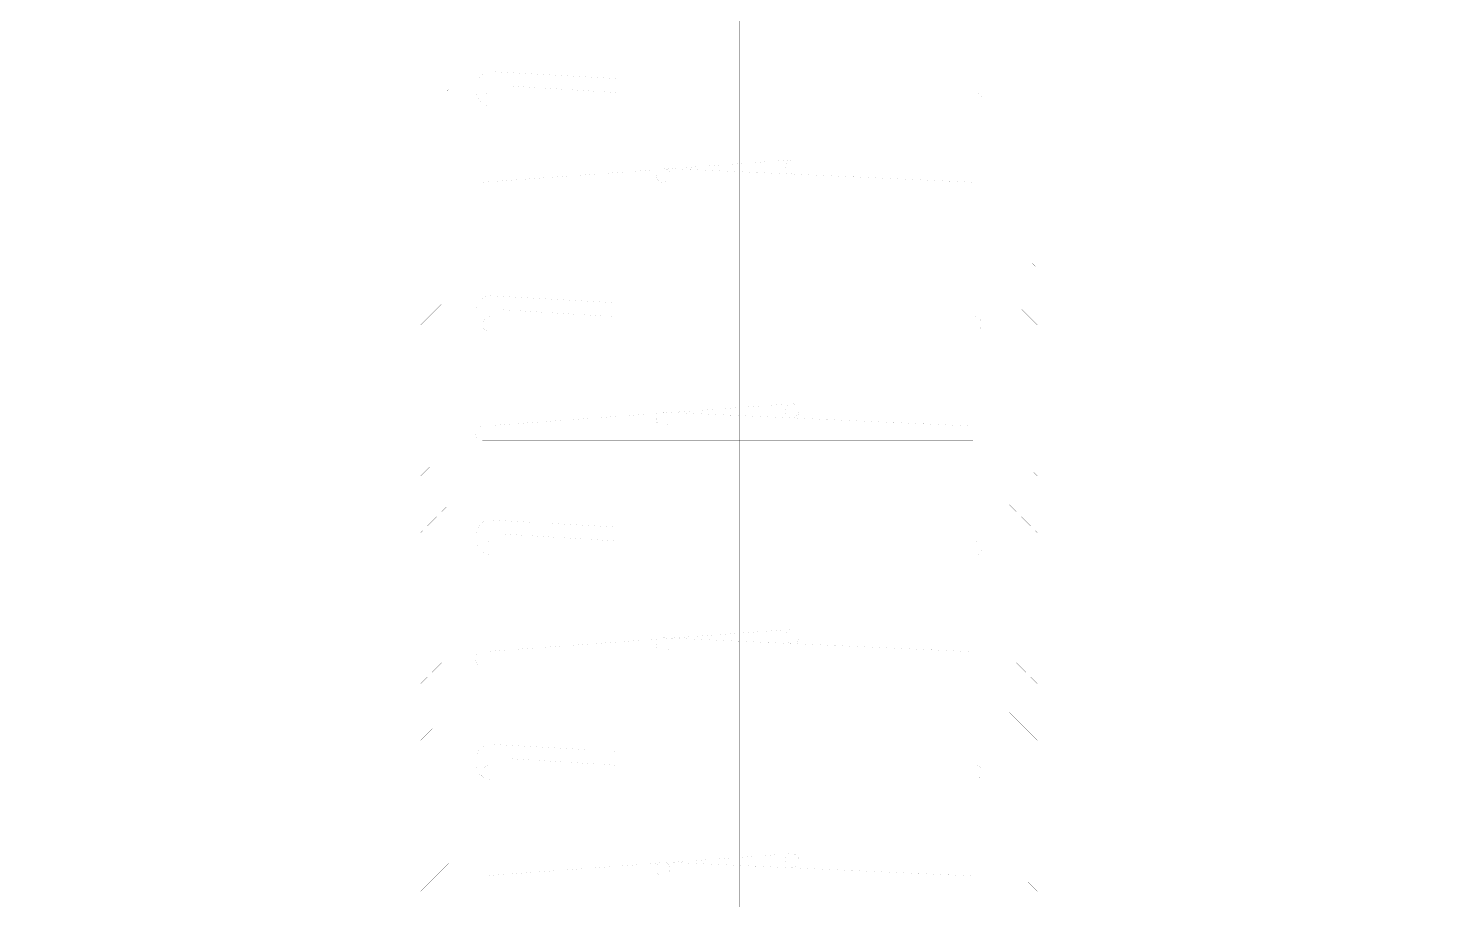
# Model space of a CAD drawing. Header units: millimetres. Extents: x -2171 to 1563, y -1758 to -1505.
# Drawn here: x 1404.681 to 1408.274, y -1614.225 to -1611.989 of the extents above; entities that cross this region are included whole.
import ezdxf

# ---------------------------------------------------------------- set-up
doc = ezdxf.new("R2010")
doc.units = ezdxf.units.MM
doc.layers.add('Tablet', color=7, linetype='Continuous', true_color=0x0180ff)

msp = doc.modelspace()

# ---------------------------------------------------------------- linework, layer by layer
at = {"layer": 'Tablet', "color": 96, "true_color": 0x018001}
for points in [[(1405.9563, -1601.7503, 0.0000431, 0.0000431, 0), (1405.9563, -1616.4847, 0.0000431, 0.0000431, 0), (1405.8844, -1616.4847, 0.0000431, 0.0000431, 0), (1405.8844, -1601.7503, 0.0000431, 0.0000431, 0)], [(1407.0704, -1601.7503, 0.0000431, 0.0000431, 0), (1407.0704, -1616.4847, 0.0000431, 0.0000431, 0), (1406.9985, -1616.4847, 0.0000431, 0.0000431, 0), (1406.9985, -1601.7503, 0.0000431, 0.0000431, 0)], [(1406.5043, -1602.8284, 0.0000431, 0.0000431, 0), (1406.5043, -1616.4847, 0.0000431, 0.0000431, 0), (1406.4504, -1616.4847, 0.0000431, 0.0000431, 0), (1406.4504, -1602.8284, 0.0000431, 0.0000431, 0)], [(1407.1027, -1612.3842, 0.0000431, 0.0000431, 0), (1405.8449, -1612.3842, 0.0000431, 0.0000431, 0), (1405.8414, -1612.3846, 0.0000431, 0.0000431, 0), (1405.838, -1612.3856, 0.0000431, 0.0000431, 0), (1405.8349, -1612.3872, 0.0000431, 0.0000431, 0), (1405.8322, -1612.3895, 0.0000431, 0.0000431, 0), (1405.83, -1612.3922, 0.0000431, 0.0000431, 0), (1405.8283, -1612.3953, 0.0000431, 0.0000431, 0), (1405.8273, -1612.3987, 0.0000431, 0.0000431, 0), (1405.8269, -1612.4022, 0.0000431, 0.0000431, 0), (1405.8273, -1612.4057, 0.0000431, 0.0000431, 0), (1405.8283, -1612.4091, 0.0000431, 0.0000431, 0), (1405.83, -1612.4122, 0.0000431, 0.0000431, 0), (1405.8322, -1612.4149, 0.0000431, 0.0000431, 0), (1405.8349, -1612.4171, 0.0000431, 0.0000431, 0), (1405.838, -1612.4188, 0.0000431, 0.0000431, 0), (1405.8414, -1612.4198, 0.0000431, 0.0000431, 0), (1405.8449, -1612.4201, 0.0000431, 0.0000431, 0), (1407.1027, -1612.4201, 0.0000431, 0.0000431, 0)], [(1407.1027, -1613.0095, 0.0000431, 0.0000431, 0), (1405.8449, -1613.0095, 0.0000431, 0.0000431, 0), (1405.8414, -1613.0099, 0.0000431, 0.0000431, 0), (1405.838, -1613.0109, 0.0000431, 0.0000431, 0), (1405.8349, -1613.0125, 0.0000431, 0.0000431, 0), (1405.8322, -1613.0148, 0.0000431, 0.0000431, 0), (1405.83, -1613.0175, 0.0000431, 0.0000431, 0), (1405.8283, -1613.0206, 0.0000431, 0.0000431, 0), (1405.8273, -1613.024, 0.0000431, 0.0000431, 0), (1405.8269, -1613.0275, 0.0000431, 0.0000431, 0), (1405.8273, -1613.031, 0.0000431, 0.0000431, 0), (1405.8283, -1613.0344, 0.0000431, 0.0000431, 0), (1405.83, -1613.0375, 0.0000431, 0.0000431, 0), (1405.8322, -1613.0402, 0.0000431, 0.0000431, 0), (1405.8349, -1613.0424, 0.0000431, 0.0000431, 0), (1405.838, -1613.0441, 0.0000431, 0.0000431, 0), (1405.8414, -1613.0451, 0.0000431, 0.0000431, 0), (1405.8449, -1613.0455, 0.0000431, 0.0000431, 0), (1407.1027, -1613.0455, 0.0000431, 0.0000431, 0)], [(1407.1027, -1613.5881, 0.0000431, 0.0000431, 0), (1405.8449, -1613.5881, 0.0000431, 0.0000431, 0), (1405.8414, -1613.5885, 0.0000431, 0.0000431, 0), (1405.838, -1613.5895, 0.0000431, 0.0000431, 0), (1405.8349, -1613.5911, 0.0000431, 0.0000431, 0), (1405.8322, -1613.5934, 0.0000431, 0.0000431, 0), (1405.83, -1613.5961, 0.0000431, 0.0000431, 0), (1405.8283, -1613.5992, 0.0000431, 0.0000431, 0), (1405.8273, -1613.6026, 0.0000431, 0.0000431, 0), (1405.8269, -1613.6061, 0.0000431, 0.0000431, 0), (1405.8273, -1613.6096, 0.0000431, 0.0000431, 0), (1405.8283, -1613.613, 0.0000431, 0.0000431, 0), (1405.83, -1613.6161, 0.0000431, 0.0000431, 0), (1405.8322, -1613.6188, 0.0000431, 0.0000431, 0), (1405.8349, -1613.621, 0.0000431, 0.0000431, 0), (1405.838, -1613.6227, 0.0000431, 0.0000431, 0), (1405.8414, -1613.6237, 0.0000431, 0.0000431, 0), (1405.8449, -1613.624, 0.0000431, 0.0000431, 0), (1407.1027, -1613.624, 0.0000431, 0.0000431, 0)], [(1407.1027, -1614.1631, 0.0000431, 0.0000431, 0), (1405.8449, -1614.1631, 0.0000431, 0.0000431, 0), (1405.8414, -1614.1635, 0.0000431, 0.0000431, 0), (1405.838, -1614.1645, 0.0000431, 0.0000431, 0), (1405.8349, -1614.1661, 0.0000431, 0.0000431, 0), (1405.8322, -1614.1684, 0.0000431, 0.0000431, 0), (1405.83, -1614.1711, 0.0000431, 0.0000431, 0), (1405.8283, -1614.1742, 0.0000431, 0.0000431, 0), (1405.8273, -1614.1776, 0.0000431, 0.0000431, 0), (1405.8269, -1614.1811, 0.0000431, 0.0000431, 0), (1405.8273, -1614.1846, 0.0000431, 0.0000431, 0), (1405.8283, -1614.188, 0.0000431, 0.0000431, 0), (1405.83, -1614.1911, 0.0000431, 0.0000431, 0), (1405.8322, -1614.1938, 0.0000431, 0.0000431, 0), (1405.8349, -1614.196, 0.0000431, 0.0000431, 0), (1405.838, -1614.1977, 0.0000431, 0.0000431, 0), (1405.8414, -1614.1987, 0.0000431, 0.0000431, 0), (1405.8449, -1614.199, 0.0000431, 0.0000431, 0), (1407.1027, -1614.199, 0.0000431, 0.0000431, 0)]]:
    msp.add_lwpolyline(points, format="xyseb", close=True, dxfattribs=at)
at = {"layer": 'Tablet', "color": 150, "true_color": 0x0180ff}
for points in [[(1405.7586, -1616.4847, 0.0000431, 0.0000431, 0), (1405.7586, -1606.3144, 0.0000431, 0.0000431, 0), (1404.6805, -1606.3144, 0.0000431, 0.0000431, 0), (1404.6805, -1606.3862, 0.0000431, 0.0000431, 0), (1405.6868, -1606.3862, 0.0000431, 0.0000431, 0), (1405.6868, -1616.4847, 0.0000431, 0.0000431, 0)], [(1407.1961, -1616.4847, 0.0000431, 0.0000431, 0), (1407.1961, -1606.3144, 0.0000431, 0.0000431, 0), (1408.2743, -1606.3144, 0.0000431, 0.0000431, 0), (1408.2743, -1606.3862, 0.0000431, 0.0000431, 0), (1407.268, -1606.3862, 0.0000431, 0.0000431, 0), (1407.268, -1616.4847, 0.0000431, 0.0000431, 0)]]:
    msp.add_lwpolyline(points, format="xyseb", close=True, dxfattribs=at)
at = {"layer": 'Tablet', "color": 96, "true_color": 0x018001}
for points in [[(1405.7586, -1612.0008, 0.0000431, 0.0000431, 0), (1405.6868, -1612.0726, 0.0000431, 0.0000431, 0)], [(1405.7163, -1611.9947, 0.0000431, 0.0000431, 0), (1405.6921, -1612.0189, 0.0000431, 0.0000431, 0)], [(1407.1961, -1612.0008, 0.0000431, 0.0000431, 0), (1407.268, -1612.0726, 0.0000431, 0.0000431, 0)], [(1407.2385, -1611.9947, 0.0000431, 0.0000431, 0), (1407.2627, -1612.0189, 0.0000431, 0.0000431, 0)], [(1405.7586, -1612.0492, 0.0000431, 0.0000431, 0), (1405.7405, -1612.0673, 0.0000431, 0.0000431, 0)], [(1407.1961, -1612.0492, 0.0000431, 0.0000431, 0), (1407.2143, -1612.0673, 0.0000431, 0.0000431, 0)], [(1405.7586, -1612.0976, 0.0000431, 0.0000431, 0), (1405.6868, -1612.1694, 0.0000431, 0.0000431, 0)], [(1405.7284, -1612.0794, 0.0000431, 0.0000431, 0), (1405.7042, -1612.1036, 0.0000431, 0.0000431, 0)], [(1405.8485, -1612.1722, 0.0000431, 0.0000431, 0), (1405.8485, -1612.1686, 0.0000431, 0.0000431, 0), (1405.8487, -1612.1661, 0.0000431, 0.0000431, 0), (1405.8494, -1612.1637, 0.0000431, 0.0000431, 0), (1405.8504, -1612.1614, 0.0000431, 0.0000431, 0), (1405.8519, -1612.1593, 0.0000431, 0.0000431, 0), (1405.8536, -1612.1576, 0.0000431, 0.0000431, 0), (1405.8557, -1612.1561, 0.0000431, 0.0000431, 0), (1405.8579, -1612.1551, 0.0000431, 0.0000431, 0), (1405.8604, -1612.1544, 0.0000431, 0.0000431, 0), (1405.8629, -1612.1542, 0.0000431, 0.0000431, 0), (1407.1099, -1612.1542, 0.0000431, 0.0000431, 0), (1407.1124, -1612.1544, 0.0000431, 0.0000431, 0), (1407.1148, -1612.1551, 0.0000431, 0.0000431, 0), (1407.1171, -1612.1561, 0.0000431, 0.0000431, 0), (1407.1191, -1612.1576, 0.0000431, 0.0000431, 0), (1407.1209, -1612.1593, 0.0000431, 0.0000431, 0), (1407.1223, -1612.1614, 0.0000431, 0.0000431, 0), (1407.1234, -1612.1637, 0.0000431, 0.0000431, 0), (1407.1241, -1612.1661, 0.0000431, 0.0000431, 0), (1407.1243, -1612.1686, 0.0000431, 0.0000431, 0), (1407.1243, -1612.1758, 0.0000431, 0.0000431, 0), (1407.1241, -1612.1783, 0.0000431, 0.0000431, 0), (1407.1234, -1612.1807, 0.0000431, 0.0000431, 0), (1407.1223, -1612.183, 0.0000431, 0.0000431, 0), (1407.1209, -1612.185, 0.0000431, 0.0000431, 0), (1407.1191, -1612.1868, 0.0000431, 0.0000431, 0), (1407.1171, -1612.1882, 0.0000431, 0.0000431, 0), (1407.1148, -1612.1893, 0.0000431, 0.0000431, 0), (1407.1124, -1612.1899, 0.0000431, 0.0000431, 0), (1407.1099, -1612.1901, 0.0000431, 0.0000431, 0), (1405.8665, -1612.1901, 0.0000431, 0.0000431, 0), (1405.8602, -1612.1896, 0.0000431, 0.0000431, 0), (1405.8542, -1612.188, 0.0000431, 0.0000431, 0), (1405.8485, -1612.1853, 0.0000431, 0.0000431, 0), (1405.8434, -1612.1817, 0.0000431, 0.0000431, 0), (1405.8389, -1612.1773, 0.0000431, 0.0000431, 0), (1405.8353, -1612.1722, 0.0000431, 0.0000431, 0), (1405.8327, -1612.1665, 0.0000431, 0.0000431, 0), (1405.8311, -1612.1604, 0.0000431, 0.0000431, 0), (1405.8305, -1612.1542, 0.0000431, 0.0000431, 0), (1405.8305, -1612.1362, 0.0000431, 0.0000431, 0), (1405.8311, -1612.13, 0.0000431, 0.0000431, 0), (1405.8327, -1612.1239, 0.0000431, 0.0000431, 0), (1405.8353, -1612.1183, 0.0000431, 0.0000431, 0), (1405.8389, -1612.1131, 0.0000431, 0.0000431, 0), (1405.8434, -1612.1087, 0.0000431, 0.0000431, 0), (1405.8485, -1612.1051, 0.0000431, 0.0000431, 0), (1405.8542, -1612.1025, 0.0000431, 0.0000431, 0), (1405.8602, -1612.1008, 0.0000431, 0.0000431, 0), (1405.8665, -1612.1003, 0.0000431, 0.0000431, 0), (1406.1899, -1612.1183, 0.0000431, 0.0000431, 0), (1406.1899, -1612.1542, 0.0000431, 0.0000431, 0), (1405.8988, -1612.1362, 0.0000431, 0.0000431, 0)], [(1407.1961, -1612.0976, 0.0000431, 0.0000431, 0), (1407.268, -1612.1694, 0.0000431, 0.0000431, 0)], [(1407.2264, -1612.0794, 0.0000431, 0.0000431, 0), (1407.2506, -1612.1036, 0.0000431, 0.0000431, 0)], [(1405.6921, -1612.1157, 0.0000431, 0.0000431, 0), (1405.6868, -1612.121, 0.0000431, 0.0000431, 0)], [(1407.2627, -1612.1157, 0.0000431, 0.0000431, 0), (1407.268, -1612.121, 0.0000431, 0.0000431, 0)], [(1405.7405, -1612.1642, 0.0000431, 0.0000431, 0), (1405.7163, -1612.1884, 0.0000431, 0.0000431, 0)], [(1405.7586, -1612.146, 0.0000431, 0.0000431, 0), (1405.7526, -1612.1521, 0.0000431, 0.0000431, 0)], [(1407.1961, -1612.146, 0.0000431, 0.0000431, 0), (1407.2022, -1612.1521, 0.0000431, 0.0000431, 0)], [(1407.2143, -1612.1642, 0.0000431, 0.0000431, 0), (1407.2385, -1612.1884, 0.0000431, 0.0000431, 0)], [(1405.7586, -1612.1944, 0.0000431, 0.0000431, 0), (1405.6868, -1612.2663, 0.0000431, 0.0000431, 0)], [(1405.7042, -1612.2005, 0.0000431, 0.0000431, 0), (1405.6868, -1612.2179, 0.0000431, 0.0000431, 0)], [(1407.1961, -1612.1944, 0.0000431, 0.0000431, 0), (1407.268, -1612.2663, 0.0000431, 0.0000431, 0)], [(1407.2506, -1612.2005, 0.0000431, 0.0000431, 0), (1407.268, -1612.2179, 0.0000431, 0.0000431, 0)], [(1405.7526, -1612.2489, 0.0000431, 0.0000431, 0), (1405.7284, -1612.2731, 0.0000431, 0.0000431, 0)], [(1407.2022, -1612.2489, 0.0000431, 0.0000431, 0), (1407.2264, -1612.2731, 0.0000431, 0.0000431, 0)], [(1405.7586, -1612.2912, 0.0000431, 0.0000431, 0), (1405.6868, -1612.3631, 0.0000431, 0.0000431, 0)], [(1405.7163, -1612.2852, 0.0000431, 0.0000431, 0), (1405.6921, -1612.3094, 0.0000431, 0.0000431, 0)], [(1407.1961, -1612.2912, 0.0000431, 0.0000431, 0), (1407.268, -1612.3631, 0.0000431, 0.0000431, 0)], [(1407.2385, -1612.2852, 0.0000431, 0.0000431, 0), (1407.2627, -1612.3094, 0.0000431, 0.0000431, 0)], [(1405.7586, -1612.3396, 0.0000431, 0.0000431, 0), (1405.7405, -1612.3578, 0.0000431, 0.0000431, 0)], [(1406.2984, -1612.3514, 0.0000431, 0.0000431, 0), (1405.8449, -1612.3842, 0.0000431, 0.0000431, 0)], [(1406.3265, -1612.3662, 0.0000431, 0.0000431, 0), (1406.3261, -1612.3697, 0.0000431, 0.0000431, 0), (1406.3251, -1612.3731, 0.0000431, 0.0000431, 0), (1406.3234, -1612.3762, 0.0000431, 0.0000431, 0), (1406.3212, -1612.3789, 0.0000431, 0.0000431, 0), (1406.3185, -1612.3812, 0.0000431, 0.0000431, 0), (1406.3154, -1612.3828, 0.0000431, 0.0000431, 0), (1406.312, -1612.3839, 0.0000431, 0.0000431, 0), (1406.3085, -1612.3842, 0.0000431, 0.0000431, 0), (1406.305, -1612.3839, 0.0000431, 0.0000431, 0), (1406.3016, -1612.3828, 0.0000431, 0.0000431, 0), (1406.2985, -1612.3812, 0.0000431, 0.0000431, 0), (1406.2958, -1612.3789, 0.0000431, 0.0000431, 0), (1406.2935, -1612.3762, 0.0000431, 0.0000431, 0), (1406.2919, -1612.3731, 0.0000431, 0.0000431, 0), (1406.2909, -1612.3697, 0.0000431, 0.0000431, 0), (1406.2905, -1612.3662, 0.0000431, 0.0000431, 0), (1406.2909, -1612.3627, 0.0000431, 0.0000431, 0), (1406.2919, -1612.3594, 0.0000431, 0.0000431, 0), (1406.2935, -1612.3563, 0.0000431, 0.0000431, 0), (1406.2958, -1612.3535, 0.0000431, 0.0000431, 0), (1406.2985, -1612.3513, 0.0000431, 0.0000431, 0), (1406.3016, -1612.3496, 0.0000431, 0.0000431, 0), (1406.305, -1612.3486, 0.0000431, 0.0000431, 0), (1406.3085, -1612.3483, 0.0000431, 0.0000431, 0), (1406.312, -1612.3486, 0.0000431, 0.0000431, 0), (1406.3154, -1612.3496, 0.0000431, 0.0000431, 0), (1406.3185, -1612.3513, 0.0000431, 0.0000431, 0), (1406.3212, -1612.3535, 0.0000431, 0.0000431, 0), (1406.3234, -1612.3563, 0.0000431, 0.0000431, 0), (1406.3251, -1612.3594, 0.0000431, 0.0000431, 0), (1406.3261, -1612.3627, 0.0000431, 0.0000431, 0), (1406.3265, -1612.3662, 0.0000431, 0.0000431, 0)], [(1406.3085, -1612.3483, 0.0000431, 0.0000431, 0), (1407.1063, -1612.3842, 0.0000431, 0.0000431, 0)], [(1406.6391, -1612.3267, 0.0000431, 0.0000431, 0), (1406.3287, -1612.3492, 0.0000431, 0.0000431, 0)], [(1406.6571, -1612.3447, 0.0000431, 0.0000431, 0), (1406.6567, -1612.3482, 0.0000431, 0.0000431, 0), (1406.6557, -1612.3516, 0.0000431, 0.0000431, 0), (1406.6541, -1612.3547, 0.0000431, 0.0000431, 0), (1406.6518, -1612.3574, 0.0000431, 0.0000431, 0), (1406.6491, -1612.3596, 0.0000431, 0.0000431, 0), (1406.646, -1612.3613, 0.0000431, 0.0000431, 0), (1406.6426, -1612.3623, 0.0000431, 0.0000431, 0), (1406.6391, -1612.3626, 0.0000431, 0.0000431, 0), (1406.6356, -1612.3623, 0.0000431, 0.0000431, 0), (1406.6322, -1612.3613, 0.0000431, 0.0000431, 0), (1406.6291, -1612.3596, 0.0000431, 0.0000431, 0), (1406.6264, -1612.3574, 0.0000431, 0.0000431, 0), (1406.6242, -1612.3547, 0.0000431, 0.0000431, 0), (1406.6225, -1612.3516, 0.0000431, 0.0000431, 0), (1406.6215, -1612.3482, 0.0000431, 0.0000431, 0), (1406.6211, -1612.3447, 0.0000431, 0.0000431, 0), (1406.6215, -1612.3412, 0.0000431, 0.0000431, 0), (1406.6225, -1612.3378, 0.0000431, 0.0000431, 0), (1406.6242, -1612.3347, 0.0000431, 0.0000431, 0), (1406.6264, -1612.332, 0.0000431, 0.0000431, 0), (1406.6291, -1612.3297, 0.0000431, 0.0000431, 0), (1406.6322, -1612.3281, 0.0000431, 0.0000431, 0), (1406.6356, -1612.3271, 0.0000431, 0.0000431, 0), (1406.6391, -1612.3267, 0.0000431, 0.0000431, 0), (1406.6426, -1612.3271, 0.0000431, 0.0000431, 0), (1406.646, -1612.3281, 0.0000431, 0.0000431, 0), (1406.6491, -1612.3297, 0.0000431, 0.0000431, 0), (1406.6518, -1612.332, 0.0000431, 0.0000431, 0), (1406.6541, -1612.3347, 0.0000431, 0.0000431, 0), (1406.6557, -1612.3378, 0.0000431, 0.0000431, 0), (1406.6567, -1612.3412, 0.0000431, 0.0000431, 0), (1406.6571, -1612.3447, 0.0000431, 0.0000431, 0)], [(1407.1961, -1612.3396, 0.0000431, 0.0000431, 0), (1407.2143, -1612.3578, 0.0000431, 0.0000431, 0)], [(1405.7586, -1612.388, 0.0000431, 0.0000431, 0), (1405.6868, -1612.4599, 0.0000431, 0.0000431, 0)], [(1405.7284, -1612.3699, 0.0000431, 0.0000431, 0), (1405.7042, -1612.3941, 0.0000431, 0.0000431, 0)], [(1407.1961, -1612.388, 0.0000431, 0.0000431, 0), (1407.268, -1612.4599, 0.0000431, 0.0000431, 0)], [(1407.2264, -1612.3699, 0.0000431, 0.0000431, 0), (1407.2506, -1612.3941, 0.0000431, 0.0000431, 0)], [(1405.6921, -1612.4062, 0.0000431, 0.0000431, 0), (1405.6868, -1612.4115, 0.0000431, 0.0000431, 0)], [(1407.2627, -1612.4062, 0.0000431, 0.0000431, 0), (1407.268, -1612.4115, 0.0000431, 0.0000431, 0)], [(1405.7405, -1612.4546, 0.0000431, 0.0000431, 0), (1405.7163, -1612.4788, 0.0000431, 0.0000431, 0)], [(1405.7586, -1612.4364, 0.0000431, 0.0000431, 0), (1405.7526, -1612.4425, 0.0000431, 0.0000431, 0)], [(1407.1961, -1612.4364, 0.0000431, 0.0000431, 0), (1407.2022, -1612.4425, 0.0000431, 0.0000431, 0)], [(1407.2143, -1612.4546, 0.0000431, 0.0000431, 0), (1407.2385, -1612.4788, 0.0000431, 0.0000431, 0)], [(1405.7586, -1612.4848, 0.0000431, 0.0000431, 0), (1405.6868, -1612.5567, 0.0000431, 0.0000431, 0)], [(1405.7042, -1612.4909, 0.0000431, 0.0000431, 0), (1405.6868, -1612.5083, 0.0000431, 0.0000431, 0)], [(1407.1961, -1612.4848, 0.0000431, 0.0000431, 0), (1407.268, -1612.5567, 0.0000431, 0.0000431, 0)], [(1407.2506, -1612.4909, 0.0000431, 0.0000431, 0), (1407.268, -1612.5083, 0.0000431, 0.0000431, 0)], [(1405.7526, -1612.5393, 0.0000431, 0.0000431, 0), (1405.7284, -1612.5635, 0.0000431, 0.0000431, 0)], [(1407.2022, -1612.5393, 0.0000431, 0.0000431, 0), (1407.2264, -1612.5635, 0.0000431, 0.0000431, 0)], [(1405.7586, -1612.5817, 0.0000431, 0.0000431, 0), (1405.6868, -1612.6535, 0.0000431, 0.0000431, 0)], [(1405.7163, -1612.5756, 0.0000431, 0.0000431, 0), (1405.6921, -1612.5998, 0.0000431, 0.0000431, 0)], [(1407.1961, -1612.5817, 0.0000431, 0.0000431, 0), (1407.268, -1612.6535, 0.0000431, 0.0000431, 0)], [(1407.2385, -1612.5756, 0.0000431, 0.0000431, 0), (1407.2627, -1612.5998, 0.0000431, 0.0000431, 0)], [(1405.7586, -1612.6301, 0.0000431, 0.0000431, 0), (1405.7405, -1612.6482, 0.0000431, 0.0000431, 0)], [(1407.1961, -1612.6301, 0.0000431, 0.0000431, 0), (1407.2143, -1612.6482, 0.0000431, 0.0000431, 0)], [(1405.7284, -1612.6603, 0.0000431, 0.0000431, 0), (1405.7042, -1612.6846, 0.0000431, 0.0000431, 0)], [(1405.8485, -1612.7472, 0.0000431, 0.0000431, 0), (1405.8485, -1612.7436, 0.0000431, 0.0000431, 0), (1405.8487, -1612.7411, 0.0000431, 0.0000431, 0), (1405.8494, -1612.7387, 0.0000431, 0.0000431, 0), (1405.8504, -1612.7364, 0.0000431, 0.0000431, 0), (1405.8519, -1612.7343, 0.0000431, 0.0000431, 0), (1405.8536, -1612.7326, 0.0000431, 0.0000431, 0), (1405.8557, -1612.7311, 0.0000431, 0.0000431, 0), (1405.8579, -1612.7301, 0.0000431, 0.0000431, 0), (1405.8604, -1612.7294, 0.0000431, 0.0000431, 0), (1405.8629, -1612.7292, 0.0000431, 0.0000431, 0), (1407.1099, -1612.7292, 0.0000431, 0.0000431, 0), (1407.1124, -1612.7294, 0.0000431, 0.0000431, 0), (1407.1148, -1612.7301, 0.0000431, 0.0000431, 0), (1407.1171, -1612.7311, 0.0000431, 0.0000431, 0), (1407.1191, -1612.7326, 0.0000431, 0.0000431, 0), (1407.1209, -1612.7343, 0.0000431, 0.0000431, 0), (1407.1223, -1612.7364, 0.0000431, 0.0000431, 0), (1407.1234, -1612.7387, 0.0000431, 0.0000431, 0), (1407.1241, -1612.7411, 0.0000431, 0.0000431, 0), (1407.1243, -1612.7436, 0.0000431, 0.0000431, 0), (1407.1243, -1612.7508, 0.0000431, 0.0000431, 0), (1407.1241, -1612.7533, 0.0000431, 0.0000431, 0), (1407.1234, -1612.7557, 0.0000431, 0.0000431, 0), (1407.1223, -1612.758, 0.0000431, 0.0000431, 0), (1407.1209, -1612.76, 0.0000431, 0.0000431, 0), (1407.1191, -1612.7618, 0.0000431, 0.0000431, 0), (1407.1171, -1612.7632, 0.0000431, 0.0000431, 0), (1407.1148, -1612.7643, 0.0000431, 0.0000431, 0), (1407.1124, -1612.7649, 0.0000431, 0.0000431, 0), (1407.1099, -1612.7651, 0.0000431, 0.0000431, 0), (1405.8665, -1612.7651, 0.0000431, 0.0000431, 0), (1405.8602, -1612.7646, 0.0000431, 0.0000431, 0), (1405.8542, -1612.763, 0.0000431, 0.0000431, 0), (1405.8485, -1612.7603, 0.0000431, 0.0000431, 0), (1405.8434, -1612.7567, 0.0000431, 0.0000431, 0), (1405.8389, -1612.7523, 0.0000431, 0.0000431, 0), (1405.8353, -1612.7472, 0.0000431, 0.0000431, 0), (1405.8327, -1612.7415, 0.0000431, 0.0000431, 0), (1405.8311, -1612.7354, 0.0000431, 0.0000431, 0), (1405.8305, -1612.7292, 0.0000431, 0.0000431, 0), (1405.8305, -1612.7112, 0.0000431, 0.0000431, 0), (1405.8311, -1612.705, 0.0000431, 0.0000431, 0), (1405.8327, -1612.6989, 0.0000431, 0.0000431, 0), (1405.8353, -1612.6933, 0.0000431, 0.0000431, 0), (1405.8389, -1612.6881, 0.0000431, 0.0000431, 0), (1405.8434, -1612.6837, 0.0000431, 0.0000431, 0), (1405.8485, -1612.6801, 0.0000431, 0.0000431, 0), (1405.8542, -1612.6775, 0.0000431, 0.0000431, 0), (1405.8602, -1612.6758, 0.0000431, 0.0000431, 0), (1405.8665, -1612.6753, 0.0000431, 0.0000431, 0), (1406.1899, -1612.6933, 0.0000431, 0.0000431, 0), (1406.1899, -1612.7292, 0.0000431, 0.0000431, 0), (1405.8988, -1612.7112, 0.0000431, 0.0000431, 0)], [(1407.2264, -1612.6603, 0.0000431, 0.0000431, 0), (1407.2506, -1612.6846, 0.0000431, 0.0000431, 0)], [(1405.7586, -1612.6785, 0.0000431, 0.0000431, 0), (1405.6868, -1612.7504, 0.0000431, 0.0000431, 0)], [(1405.6921, -1612.6967, 0.0000431, 0.0000431, 0), (1405.6868, -1612.7019, 0.0000431, 0.0000431, 0)], [(1407.1961, -1612.6785, 0.0000431, 0.0000431, 0), (1407.268, -1612.7504, 0.0000431, 0.0000431, 0)], [(1407.2627, -1612.6967, 0.0000431, 0.0000431, 0), (1407.268, -1612.7019, 0.0000431, 0.0000431, 0)], [(1405.7405, -1612.7451, 0.0000431, 0.0000431, 0), (1405.7163, -1612.7693, 0.0000431, 0.0000431, 0)], [(1405.7586, -1612.7269, 0.0000431, 0.0000431, 0), (1405.7526, -1612.733, 0.0000431, 0.0000431, 0)], [(1407.1961, -1612.7269, 0.0000431, 0.0000431, 0), (1407.2022, -1612.733, 0.0000431, 0.0000431, 0)], [(1407.2143, -1612.7451, 0.0000431, 0.0000431, 0), (1407.2385, -1612.7693, 0.0000431, 0.0000431, 0)], [(1405.7586, -1612.7753, 0.0000431, 0.0000431, 0), (1405.6868, -1612.8472, 0.0000431, 0.0000431, 0)], [(1405.7042, -1612.7814, 0.0000431, 0.0000431, 0), (1405.6868, -1612.7988, 0.0000431, 0.0000431, 0)], [(1407.1961, -1612.7753, 0.0000431, 0.0000431, 0), (1407.268, -1612.8472, 0.0000431, 0.0000431, 0)], [(1407.2506, -1612.7814, 0.0000431, 0.0000431, 0), (1407.268, -1612.7988, 0.0000431, 0.0000431, 0)], [(1405.7526, -1612.8298, 0.0000431, 0.0000431, 0), (1405.7284, -1612.854, 0.0000431, 0.0000431, 0)], [(1407.2022, -1612.8298, 0.0000431, 0.0000431, 0), (1407.2264, -1612.854, 0.0000431, 0.0000431, 0)], [(1405.7586, -1612.8721, 0.0000431, 0.0000431, 0), (1405.6868, -1612.944, 0.0000431, 0.0000431, 0)], [(1405.7163, -1612.8661, 0.0000431, 0.0000431, 0), (1405.6921, -1612.8903, 0.0000431, 0.0000431, 0)], [(1407.1961, -1612.8721, 0.0000431, 0.0000431, 0), (1407.268, -1612.944, 0.0000431, 0.0000431, 0)], [(1407.2385, -1612.8661, 0.0000431, 0.0000431, 0), (1407.2627, -1612.8903, 0.0000431, 0.0000431, 0)], [(1405.7586, -1612.9205, 0.0000431, 0.0000431, 0), (1405.7405, -1612.9387, 0.0000431, 0.0000431, 0)], [(1407.1961, -1612.9205, 0.0000431, 0.0000431, 0), (1407.2143, -1612.9387, 0.0000431, 0.0000431, 0)], [(1405.7284, -1612.9508, 0.0000431, 0.0000431, 0), (1405.7042, -1612.975, 0.0000431, 0.0000431, 0)], [(1406.6391, -1612.952, 0.0000431, 0.0000431, 0), (1406.3287, -1612.9745, 0.0000431, 0.0000431, 0)], [(1406.6571, -1612.97, 0.0000431, 0.0000431, 0), (1406.6567, -1612.9735, 0.0000431, 0.0000431, 0), (1406.6557, -1612.9769, 0.0000431, 0.0000431, 0), (1406.6541, -1612.98, 0.0000431, 0.0000431, 0), (1406.6518, -1612.9827, 0.0000431, 0.0000431, 0), (1406.6491, -1612.9849, 0.0000431, 0.0000431, 0), (1406.646, -1612.9866, 0.0000431, 0.0000431, 0), (1406.6426, -1612.9876, 0.0000431, 0.0000431, 0), (1406.6391, -1612.988, 0.0000431, 0.0000431, 0), (1406.6356, -1612.9876, 0.0000431, 0.0000431, 0), (1406.6322, -1612.9866, 0.0000431, 0.0000431, 0), (1406.6291, -1612.9849, 0.0000431, 0.0000431, 0), (1406.6264, -1612.9827, 0.0000431, 0.0000431, 0), (1406.6242, -1612.98, 0.0000431, 0.0000431, 0), (1406.6225, -1612.9769, 0.0000431, 0.0000431, 0), (1406.6215, -1612.9735, 0.0000431, 0.0000431, 0), (1406.6211, -1612.97, 0.0000431, 0.0000431, 0), (1406.6215, -1612.9665, 0.0000431, 0.0000431, 0), (1406.6225, -1612.9631, 0.0000431, 0.0000431, 0), (1406.6242, -1612.96, 0.0000431, 0.0000431, 0), (1406.6264, -1612.9573, 0.0000431, 0.0000431, 0), (1406.6291, -1612.955, 0.0000431, 0.0000431, 0), (1406.6322, -1612.9534, 0.0000431, 0.0000431, 0), (1406.6356, -1612.9524, 0.0000431, 0.0000431, 0), (1406.6391, -1612.952, 0.0000431, 0.0000431, 0), (1406.6426, -1612.9524, 0.0000431, 0.0000431, 0), (1406.646, -1612.9534, 0.0000431, 0.0000431, 0), (1406.6491, -1612.955, 0.0000431, 0.0000431, 0), (1406.6518, -1612.9573, 0.0000431, 0.0000431, 0), (1406.6541, -1612.96, 0.0000431, 0.0000431, 0), (1406.6557, -1612.9631, 0.0000431, 0.0000431, 0), (1406.6567, -1612.9665, 0.0000431, 0.0000431, 0), (1406.6571, -1612.97, 0.0000431, 0.0000431, 0)], [(1407.2264, -1612.9508, 0.0000431, 0.0000431, 0), (1407.2506, -1612.975, 0.0000431, 0.0000431, 0)], [(1405.7586, -1612.9689, 0.0000431, 0.0000431, 0), (1405.6868, -1613.0408, 0.0000431, 0.0000431, 0)], [(1405.6921, -1612.9871, 0.0000431, 0.0000431, 0), (1405.6868, -1612.9924, 0.0000431, 0.0000431, 0)], [(1406.2984, -1612.9767, 0.0000431, 0.0000431, 0), (1405.8449, -1613.0095, 0.0000431, 0.0000431, 0)], [(1406.3265, -1612.9915, 0.0000431, 0.0000431, 0), (1406.3261, -1612.9951, 0.0000431, 0.0000431, 0), (1406.3251, -1612.9984, 0.0000431, 0.0000431, 0), (1406.3234, -1613.0015, 0.0000431, 0.0000431, 0), (1406.3212, -1613.0043, 0.0000431, 0.0000431, 0), (1406.3185, -1613.0065, 0.0000431, 0.0000431, 0), (1406.3154, -1613.0081, 0.0000431, 0.0000431, 0), (1406.312, -1613.0092, 0.0000431, 0.0000431, 0), (1406.3085, -1613.0095, 0.0000431, 0.0000431, 0), (1406.305, -1613.0092, 0.0000431, 0.0000431, 0), (1406.3016, -1613.0081, 0.0000431, 0.0000431, 0), (1406.2985, -1613.0065, 0.0000431, 0.0000431, 0), (1406.2958, -1613.0043, 0.0000431, 0.0000431, 0), (1406.2935, -1613.0015, 0.0000431, 0.0000431, 0), (1406.2919, -1612.9984, 0.0000431, 0.0000431, 0), (1406.2909, -1612.9951, 0.0000431, 0.0000431, 0), (1406.2905, -1612.9915, 0.0000431, 0.0000431, 0), (1406.2909, -1612.988, 0.0000431, 0.0000431, 0), (1406.2919, -1612.9847, 0.0000431, 0.0000431, 0), (1406.2935, -1612.9816, 0.0000431, 0.0000431, 0), (1406.2958, -1612.9788, 0.0000431, 0.0000431, 0), (1406.2985, -1612.9766, 0.0000431, 0.0000431, 0), (1406.3016, -1612.9749, 0.0000431, 0.0000431, 0), (1406.305, -1612.9739, 0.0000431, 0.0000431, 0), (1406.3085, -1612.9736, 0.0000431, 0.0000431, 0), (1406.312, -1612.9739, 0.0000431, 0.0000431, 0), (1406.3154, -1612.9749, 0.0000431, 0.0000431, 0), (1406.3185, -1612.9766, 0.0000431, 0.0000431, 0), (1406.3212, -1612.9788, 0.0000431, 0.0000431, 0), (1406.3234, -1612.9816, 0.0000431, 0.0000431, 0), (1406.3251, -1612.9847, 0.0000431, 0.0000431, 0), (1406.3261, -1612.988, 0.0000431, 0.0000431, 0), (1406.3265, -1612.9915, 0.0000431, 0.0000431, 0)], [(1406.3085, -1612.9736, 0.0000431, 0.0000431, 0), (1407.1063, -1613.0095, 0.0000431, 0.0000431, 0)], [(1407.1961, -1612.9689, 0.0000431, 0.0000431, 0), (1407.268, -1613.0408, 0.0000431, 0.0000431, 0)], [(1407.2627, -1612.9871, 0.0000431, 0.0000431, 0), (1407.268, -1612.9924, 0.0000431, 0.0000431, 0)], [(1405.7405, -1613.0355, 0.0000431, 0.0000431, 0), (1405.7163, -1613.0597, 0.0000431, 0.0000431, 0)], [(1405.7586, -1613.0173, 0.0000431, 0.0000431, 0), (1405.7526, -1613.0234, 0.0000431, 0.0000431, 0)], [(1407.1961, -1613.0173, 0.0000431, 0.0000431, 0), (1407.2022, -1613.0234, 0.0000431, 0.0000431, 0)], [(1407.2143, -1613.0355, 0.0000431, 0.0000431, 0), (1407.2385, -1613.0597, 0.0000431, 0.0000431, 0)], [(1405.7586, -1613.0658, 0.0000431, 0.0000431, 0), (1405.6868, -1613.1376, 0.0000431, 0.0000431, 0)], [(1405.7042, -1613.0718, 0.0000431, 0.0000431, 0), (1405.6868, -1613.0892, 0.0000431, 0.0000431, 0)], [(1407.1961, -1613.0658, 0.0000431, 0.0000431, 0), (1407.268, -1613.1376, 0.0000431, 0.0000431, 0)], [(1407.2506, -1613.0718, 0.0000431, 0.0000431, 0), (1407.268, -1613.0892, 0.0000431, 0.0000431, 0)], [(1405.7526, -1613.1202, 0.0000431, 0.0000431, 0), (1405.7284, -1613.1444, 0.0000431, 0.0000431, 0)], [(1407.2022, -1613.1202, 0.0000431, 0.0000431, 0), (1407.2264, -1613.1444, 0.0000431, 0.0000431, 0)], [(1405.7586, -1613.1626, 0.0000431, 0.0000431, 0), (1405.6868, -1613.2344, 0.0000431, 0.0000431, 0)], [(1405.7163, -1613.1565, 0.0000431, 0.0000431, 0), (1405.6921, -1613.1807, 0.0000431, 0.0000431, 0)], [(1407.1961, -1613.1626, 0.0000431, 0.0000431, 0), (1407.268, -1613.2344, 0.0000431, 0.0000431, 0)], [(1407.2385, -1613.1565, 0.0000431, 0.0000431, 0), (1407.2627, -1613.1807, 0.0000431, 0.0000431, 0)], [(1405.7586, -1613.211, 0.0000431, 0.0000431, 0), (1405.7405, -1613.2292, 0.0000431, 0.0000431, 0)], [(1407.1961, -1613.211, 0.0000431, 0.0000431, 0), (1407.2143, -1613.2292, 0.0000431, 0.0000431, 0)], [(1405.7284, -1613.2413, 0.0000431, 0.0000431, 0), (1405.7042, -1613.2655, 0.0000431, 0.0000431, 0)], [(1405.8485, -1613.3222, 0.0000431, 0.0000431, 0), (1405.8485, -1613.3186, 0.0000431, 0.0000431, 0), (1405.8487, -1613.3161, 0.0000431, 0.0000431, 0), (1405.8494, -1613.3137, 0.0000431, 0.0000431, 0), (1405.8504, -1613.3114, 0.0000431, 0.0000431, 0), (1405.8519, -1613.3093, 0.0000431, 0.0000431, 0), (1405.8536, -1613.3076, 0.0000431, 0.0000431, 0), (1405.8557, -1613.3061, 0.0000431, 0.0000431, 0), (1405.8579, -1613.3051, 0.0000431, 0.0000431, 0), (1405.8604, -1613.3044, 0.0000431, 0.0000431, 0), (1405.8629, -1613.3042, 0.0000431, 0.0000431, 0), (1407.1099, -1613.3042, 0.0000431, 0.0000431, 0), (1407.1124, -1613.3044, 0.0000431, 0.0000431, 0), (1407.1148, -1613.3051, 0.0000431, 0.0000431, 0), (1407.1171, -1613.3061, 0.0000431, 0.0000431, 0), (1407.1191, -1613.3076, 0.0000431, 0.0000431, 0), (1407.1209, -1613.3093, 0.0000431, 0.0000431, 0), (1407.1223, -1613.3114, 0.0000431, 0.0000431, 0), (1407.1234, -1613.3137, 0.0000431, 0.0000431, 0), (1407.1241, -1613.3161, 0.0000431, 0.0000431, 0), (1407.1243, -1613.3186, 0.0000431, 0.0000431, 0), (1407.1243, -1613.3258, 0.0000431, 0.0000431, 0), (1407.1241, -1613.3283, 0.0000431, 0.0000431, 0), (1407.1234, -1613.3307, 0.0000431, 0.0000431, 0), (1407.1223, -1613.333, 0.0000431, 0.0000431, 0), (1407.1209, -1613.335, 0.0000431, 0.0000431, 0), (1407.1191, -1613.3368, 0.0000431, 0.0000431, 0), (1407.1171, -1613.3382, 0.0000431, 0.0000431, 0), (1407.1148, -1613.3393, 0.0000431, 0.0000431, 0), (1407.1124, -1613.3399, 0.0000431, 0.0000431, 0), (1407.1099, -1613.3401, 0.0000431, 0.0000431, 0), (1405.8665, -1613.3401, 0.0000431, 0.0000431, 0), (1405.8602, -1613.3396, 0.0000431, 0.0000431, 0), (1405.8542, -1613.338, 0.0000431, 0.0000431, 0), (1405.8485, -1613.3353, 0.0000431, 0.0000431, 0), (1405.8434, -1613.3317, 0.0000431, 0.0000431, 0), (1405.8389, -1613.3273, 0.0000431, 0.0000431, 0), (1405.8353, -1613.3222, 0.0000431, 0.0000431, 0), (1405.8327, -1613.3165, 0.0000431, 0.0000431, 0), (1405.8311, -1613.3104, 0.0000431, 0.0000431, 0), (1405.8305, -1613.3042, 0.0000431, 0.0000431, 0), (1405.8305, -1613.2862, 0.0000431, 0.0000431, 0), (1405.8311, -1613.28, 0.0000431, 0.0000431, 0), (1405.8327, -1613.2739, 0.0000431, 0.0000431, 0), (1405.8353, -1613.2683, 0.0000431, 0.0000431, 0), (1405.8389, -1613.2631, 0.0000431, 0.0000431, 0), (1405.8434, -1613.2587, 0.0000431, 0.0000431, 0), (1405.8485, -1613.2551, 0.0000431, 0.0000431, 0), (1405.8542, -1613.2525, 0.0000431, 0.0000431, 0), (1405.8602, -1613.2508, 0.0000431, 0.0000431, 0), (1405.8665, -1613.2503, 0.0000431, 0.0000431, 0), (1406.1899, -1613.2683, 0.0000431, 0.0000431, 0), (1406.1899, -1613.3042, 0.0000431, 0.0000431, 0), (1405.8988, -1613.2862, 0.0000431, 0.0000431, 0)], [(1407.2264, -1613.2413, 0.0000431, 0.0000431, 0), (1407.2506, -1613.2655, 0.0000431, 0.0000431, 0)], [(1405.7586, -1613.2594, 0.0000431, 0.0000431, 0), (1405.6868, -1613.3313, 0.0000431, 0.0000431, 0)], [(1405.6921, -1613.2776, 0.0000431, 0.0000431, 0), (1405.6868, -1613.2829, 0.0000431, 0.0000431, 0)], [(1407.1961, -1613.2594, 0.0000431, 0.0000431, 0), (1407.268, -1613.3313, 0.0000431, 0.0000431, 0)], [(1407.2627, -1613.2776, 0.0000431, 0.0000431, 0), (1407.268, -1613.2829, 0.0000431, 0.0000431, 0)], [(1405.7586, -1613.3078, 0.0000431, 0.0000431, 0), (1405.7526, -1613.3139, 0.0000431, 0.0000431, 0)], [(1407.1961, -1613.3078, 0.0000431, 0.0000431, 0), (1407.2022, -1613.3139, 0.0000431, 0.0000431, 0)], [(1405.7586, -1613.3562, 0.0000431, 0.0000431, 0), (1405.6868, -1613.4281, 0.0000431, 0.0000431, 0)], [(1405.7405, -1613.326, 0.0000431, 0.0000431, 0), (1405.7163, -1613.3502, 0.0000431, 0.0000431, 0)], [(1407.1961, -1613.3562, 0.0000431, 0.0000431, 0), (1407.268, -1613.4281, 0.0000431, 0.0000431, 0)], [(1407.2143, -1613.326, 0.0000431, 0.0000431, 0), (1407.2385, -1613.3502, 0.0000431, 0.0000431, 0)], [(1405.7042, -1613.3623, 0.0000431, 0.0000431, 0), (1405.6868, -1613.3797, 0.0000431, 0.0000431, 0)], [(1407.2506, -1613.3623, 0.0000431, 0.0000431, 0), (1407.268, -1613.3797, 0.0000431, 0.0000431, 0)], [(1405.7526, -1613.4107, 0.0000431, 0.0000431, 0), (1405.7284, -1613.4349, 0.0000431, 0.0000431, 0)], [(1407.2022, -1613.4107, 0.0000431, 0.0000431, 0), (1407.2264, -1613.4349, 0.0000431, 0.0000431, 0)], [(1405.7586, -1613.453, 0.0000431, 0.0000431, 0), (1405.6868, -1613.5249, 0.0000431, 0.0000431, 0)], [(1405.7163, -1613.447, 0.0000431, 0.0000431, 0), (1405.6921, -1613.4712, 0.0000431, 0.0000431, 0)], [(1407.1961, -1613.453, 0.0000431, 0.0000431, 0), (1407.268, -1613.5249, 0.0000431, 0.0000431, 0)], [(1407.2385, -1613.447, 0.0000431, 0.0000431, 0), (1407.2627, -1613.4712, 0.0000431, 0.0000431, 0)], [(1405.7586, -1613.5014, 0.0000431, 0.0000431, 0), (1405.7405, -1613.5196, 0.0000431, 0.0000431, 0)], [(1407.1961, -1613.5014, 0.0000431, 0.0000431, 0), (1407.2143, -1613.5196, 0.0000431, 0.0000431, 0)], [(1405.7284, -1613.5317, 0.0000431, 0.0000431, 0), (1405.7042, -1613.5559, 0.0000431, 0.0000431, 0)], [(1406.6391, -1613.5306, 0.0000431, 0.0000431, 0), (1406.3287, -1613.5531, 0.0000431, 0.0000431, 0)], [(1406.6571, -1613.5486, 0.0000431, 0.0000431, 0), (1406.6567, -1613.5521, 0.0000431, 0.0000431, 0), (1406.6557, -1613.5555, 0.0000431, 0.0000431, 0), (1406.6541, -1613.5586, 0.0000431, 0.0000431, 0), (1406.6518, -1613.5613, 0.0000431, 0.0000431, 0), (1406.6491, -1613.5635, 0.0000431, 0.0000431, 0), (1406.646, -1613.5652, 0.0000431, 0.0000431, 0), (1406.6426, -1613.5662, 0.0000431, 0.0000431, 0), (1406.6391, -1613.5665, 0.0000431, 0.0000431, 0), (1406.6356, -1613.5662, 0.0000431, 0.0000431, 0), (1406.6322, -1613.5652, 0.0000431, 0.0000431, 0), (1406.6291, -1613.5635, 0.0000431, 0.0000431, 0), (1406.6264, -1613.5613, 0.0000431, 0.0000431, 0), (1406.6242, -1613.5586, 0.0000431, 0.0000431, 0), (1406.6225, -1613.5555, 0.0000431, 0.0000431, 0), (1406.6215, -1613.5521, 0.0000431, 0.0000431, 0), (1406.6211, -1613.5486, 0.0000431, 0.0000431, 0), (1406.6215, -1613.5451, 0.0000431, 0.0000431, 0), (1406.6225, -1613.5417, 0.0000431, 0.0000431, 0), (1406.6242, -1613.5386, 0.0000431, 0.0000431, 0), (1406.6264, -1613.5359, 0.0000431, 0.0000431, 0), (1406.6291, -1613.5336, 0.0000431, 0.0000431, 0), (1406.6322, -1613.532, 0.0000431, 0.0000431, 0), (1406.6356, -1613.531, 0.0000431, 0.0000431, 0), (1406.6391, -1613.5306, 0.0000431, 0.0000431, 0), (1406.6426, -1613.531, 0.0000431, 0.0000431, 0), (1406.646, -1613.532, 0.0000431, 0.0000431, 0), (1406.6491, -1613.5336, 0.0000431, 0.0000431, 0), (1406.6518, -1613.5359, 0.0000431, 0.0000431, 0), (1406.6541, -1613.5386, 0.0000431, 0.0000431, 0), (1406.6557, -1613.5417, 0.0000431, 0.0000431, 0), (1406.6567, -1613.5451, 0.0000431, 0.0000431, 0), (1406.6571, -1613.5486, 0.0000431, 0.0000431, 0)], [(1407.2264, -1613.5317, 0.0000431, 0.0000431, 0), (1407.2506, -1613.5559, 0.0000431, 0.0000431, 0)], [(1405.7586, -1613.5498, 0.0000431, 0.0000431, 0), (1405.6868, -1613.6217, 0.0000431, 0.0000431, 0)], [(1405.6921, -1613.568, 0.0000431, 0.0000431, 0), (1405.6868, -1613.5733, 0.0000431, 0.0000431, 0)], [(1406.2984, -1613.5553, 0.0000431, 0.0000431, 0), (1405.8449, -1613.5881, 0.0000431, 0.0000431, 0)], [(1406.3265, -1613.5701, 0.0000431, 0.0000431, 0), (1406.3261, -1613.5736, 0.0000431, 0.0000431, 0), (1406.3251, -1613.577, 0.0000431, 0.0000431, 0), (1406.3234, -1613.5801, 0.0000431, 0.0000431, 0), (1406.3212, -1613.5828, 0.0000431, 0.0000431, 0), (1406.3185, -1613.5851, 0.0000431, 0.0000431, 0), (1406.3154, -1613.5867, 0.0000431, 0.0000431, 0), (1406.312, -1613.5878, 0.0000431, 0.0000431, 0), (1406.3085, -1613.5881, 0.0000431, 0.0000431, 0), (1406.305, -1613.5878, 0.0000431, 0.0000431, 0), (1406.3016, -1613.5867, 0.0000431, 0.0000431, 0), (1406.2985, -1613.5851, 0.0000431, 0.0000431, 0), (1406.2958, -1613.5828, 0.0000431, 0.0000431, 0), (1406.2935, -1613.5801, 0.0000431, 0.0000431, 0), (1406.2919, -1613.577, 0.0000431, 0.0000431, 0), (1406.2909, -1613.5736, 0.0000431, 0.0000431, 0), (1406.2905, -1613.5701, 0.0000431, 0.0000431, 0), (1406.2909, -1613.5666, 0.0000431, 0.0000431, 0), (1406.2919, -1613.5633, 0.0000431, 0.0000431, 0), (1406.2935, -1613.5602, 0.0000431, 0.0000431, 0), (1406.2958, -1613.5574, 0.0000431, 0.0000431, 0), (1406.2985, -1613.5552, 0.0000431, 0.0000431, 0), (1406.3016, -1613.5535, 0.0000431, 0.0000431, 0), (1406.305, -1613.5525, 0.0000431, 0.0000431, 0), (1406.3085, -1613.5522, 0.0000431, 0.0000431, 0), (1406.312, -1613.5525, 0.0000431, 0.0000431, 0), (1406.3154, -1613.5535, 0.0000431, 0.0000431, 0), (1406.3185, -1613.5552, 0.0000431, 0.0000431, 0), (1406.3212, -1613.5574, 0.0000431, 0.0000431, 0), (1406.3234, -1613.5602, 0.0000431, 0.0000431, 0), (1406.3251, -1613.5633, 0.0000431, 0.0000431, 0), (1406.3261, -1613.5666, 0.0000431, 0.0000431, 0), (1406.3265, -1613.5701, 0.0000431, 0.0000431, 0)], [(1406.3085, -1613.5522, 0.0000431, 0.0000431, 0), (1407.1063, -1613.5881, 0.0000431, 0.0000431, 0)], [(1407.1961, -1613.5498, 0.0000431, 0.0000431, 0), (1407.268, -1613.6217, 0.0000431, 0.0000431, 0)], [(1407.2627, -1613.568, 0.0000431, 0.0000431, 0), (1407.268, -1613.5733, 0.0000431, 0.0000431, 0)], [(1405.7586, -1613.5983, 0.0000431, 0.0000431, 0), (1405.7526, -1613.6043, 0.0000431, 0.0000431, 0)], [(1407.1961, -1613.5983, 0.0000431, 0.0000431, 0), (1407.2022, -1613.6043, 0.0000431, 0.0000431, 0)], [(1405.7586, -1613.6467, 0.0000431, 0.0000431, 0), (1405.6868, -1613.7185, 0.0000431, 0.0000431, 0)], [(1405.7405, -1613.6164, 0.0000431, 0.0000431, 0), (1405.7163, -1613.6406, 0.0000431, 0.0000431, 0)], [(1407.1961, -1613.6467, 0.0000431, 0.0000431, 0), (1407.268, -1613.7185, 0.0000431, 0.0000431, 0)], [(1407.2143, -1613.6164, 0.0000431, 0.0000431, 0), (1407.2385, -1613.6406, 0.0000431, 0.0000431, 0)], [(1405.7042, -1613.6527, 0.0000431, 0.0000431, 0), (1405.6868, -1613.6701, 0.0000431, 0.0000431, 0)], [(1407.2506, -1613.6527, 0.0000431, 0.0000431, 0), (1407.268, -1613.6701, 0.0000431, 0.0000431, 0)], [(1405.7526, -1613.7011, 0.0000431, 0.0000431, 0), (1405.7284, -1613.7253, 0.0000431, 0.0000431, 0)], [(1407.2022, -1613.7011, 0.0000431, 0.0000431, 0), (1407.2264, -1613.7253, 0.0000431, 0.0000431, 0)], [(1405.7586, -1613.7435, 0.0000431, 0.0000431, 0), (1405.6868, -1613.8154, 0.0000431, 0.0000431, 0)], [(1405.7163, -1613.7375, 0.0000431, 0.0000431, 0), (1405.6921, -1613.7617, 0.0000431, 0.0000431, 0)], [(1407.1961, -1613.7435, 0.0000431, 0.0000431, 0), (1407.268, -1613.8154, 0.0000431, 0.0000431, 0)], [(1407.2385, -1613.7375, 0.0000431, 0.0000431, 0), (1407.2627, -1613.7617, 0.0000431, 0.0000431, 0)], [(1405.7284, -1613.8222, 0.0000431, 0.0000431, 0), (1405.7042, -1613.8464, 0.0000431, 0.0000431, 0)], [(1405.7586, -1613.7919, 0.0000431, 0.0000431, 0), (1405.7405, -1613.8101, 0.0000431, 0.0000431, 0)], [(1405.8485, -1613.8972, 0.0000431, 0.0000431, 0), (1405.8485, -1613.8936, 0.0000431, 0.0000431, 0), (1405.8487, -1613.8911, 0.0000431, 0.0000431, 0), (1405.8494, -1613.8887, 0.0000431, 0.0000431, 0), (1405.8504, -1613.8864, 0.0000431, 0.0000431, 0), (1405.8519, -1613.8843, 0.0000431, 0.0000431, 0), (1405.8536, -1613.8826, 0.0000431, 0.0000431, 0), (1405.8557, -1613.8811, 0.0000431, 0.0000431, 0), (1405.8579, -1613.8801, 0.0000431, 0.0000431, 0), (1405.8604, -1613.8794, 0.0000431, 0.0000431, 0), (1405.8629, -1613.8792, 0.0000431, 0.0000431, 0), (1407.1099, -1613.8792, 0.0000431, 0.0000431, 0), (1407.1124, -1613.8794, 0.0000431, 0.0000431, 0), (1407.1148, -1613.8801, 0.0000431, 0.0000431, 0), (1407.1171, -1613.8811, 0.0000431, 0.0000431, 0), (1407.1191, -1613.8826, 0.0000431, 0.0000431, 0), (1407.1209, -1613.8843, 0.0000431, 0.0000431, 0), (1407.1223, -1613.8864, 0.0000431, 0.0000431, 0), (1407.1234, -1613.8887, 0.0000431, 0.0000431, 0), (1407.1241, -1613.8911, 0.0000431, 0.0000431, 0), (1407.1243, -1613.8936, 0.0000431, 0.0000431, 0), (1407.1243, -1613.9008, 0.0000431, 0.0000431, 0), (1407.1241, -1613.9033, 0.0000431, 0.0000431, 0), (1407.1234, -1613.9057, 0.0000431, 0.0000431, 0), (1407.1223, -1613.908, 0.0000431, 0.0000431, 0), (1407.1209, -1613.91, 0.0000431, 0.0000431, 0), (1407.1191, -1613.9118, 0.0000431, 0.0000431, 0), (1407.1171, -1613.9132, 0.0000431, 0.0000431, 0), (1407.1148, -1613.9143, 0.0000431, 0.0000431, 0), (1407.1124, -1613.9149, 0.0000431, 0.0000431, 0), (1407.1099, -1613.9151, 0.0000431, 0.0000431, 0), (1405.8665, -1613.9151, 0.0000431, 0.0000431, 0), (1405.8602, -1613.9146, 0.0000431, 0.0000431, 0), (1405.8542, -1613.913, 0.0000431, 0.0000431, 0), (1405.8485, -1613.9103, 0.0000431, 0.0000431, 0), (1405.8434, -1613.9067, 0.0000431, 0.0000431, 0), (1405.8389, -1613.9023, 0.0000431, 0.0000431, 0), (1405.8353, -1613.8972, 0.0000431, 0.0000431, 0), (1405.8327, -1613.8915, 0.0000431, 0.0000431, 0), (1405.8311, -1613.8854, 0.0000431, 0.0000431, 0), (1405.8305, -1613.8792, 0.0000431, 0.0000431, 0), (1405.8305, -1613.8612, 0.0000431, 0.0000431, 0), (1405.8311, -1613.855, 0.0000431, 0.0000431, 0), (1405.8327, -1613.8489, 0.0000431, 0.0000431, 0), (1405.8353, -1613.8433, 0.0000431, 0.0000431, 0), (1405.8389, -1613.8381, 0.0000431, 0.0000431, 0), (1405.8434, -1613.8337, 0.0000431, 0.0000431, 0), (1405.8485, -1613.8301, 0.0000431, 0.0000431, 0), (1405.8542, -1613.8275, 0.0000431, 0.0000431, 0), (1405.8602, -1613.8258, 0.0000431, 0.0000431, 0), (1405.8665, -1613.8253, 0.0000431, 0.0000431, 0), (1406.1899, -1613.8433, 0.0000431, 0.0000431, 0), (1406.1899, -1613.8792, 0.0000431, 0.0000431, 0), (1405.8988, -1613.8612, 0.0000431, 0.0000431, 0)], [(1407.1961, -1613.7919, 0.0000431, 0.0000431, 0), (1407.2143, -1613.8101, 0.0000431, 0.0000431, 0)], [(1407.2264, -1613.8222, 0.0000431, 0.0000431, 0), (1407.2506, -1613.8464, 0.0000431, 0.0000431, 0)], [(1405.7586, -1613.8403, 0.0000431, 0.0000431, 0), (1405.6868, -1613.9122, 0.0000431, 0.0000431, 0)], [(1405.6921, -1613.8585, 0.0000431, 0.0000431, 0), (1405.6868, -1613.8638, 0.0000431, 0.0000431, 0)], [(1407.1961, -1613.8403, 0.0000431, 0.0000431, 0), (1407.268, -1613.9122, 0.0000431, 0.0000431, 0)], [(1407.2627, -1613.8585, 0.0000431, 0.0000431, 0), (1407.268, -1613.8638, 0.0000431, 0.0000431, 0)], [(1405.7586, -1613.8887, 0.0000431, 0.0000431, 0), (1405.7526, -1613.8948, 0.0000431, 0.0000431, 0)], [(1407.1961, -1613.8887, 0.0000431, 0.0000431, 0), (1407.2022, -1613.8948, 0.0000431, 0.0000431, 0)], [(1405.7405, -1613.9069, 0.0000431, 0.0000431, 0), (1405.7163, -1613.9311, 0.0000431, 0.0000431, 0)], [(1407.2143, -1613.9069, 0.0000431, 0.0000431, 0), (1407.2385, -1613.9311, 0.0000431, 0.0000431, 0)], [(1405.7586, -1613.9371, 0.0000431, 0.0000431, 0), (1405.6868, -1614.009, 0.0000431, 0.0000431, 0)], [(1405.7042, -1613.9432, 0.0000431, 0.0000431, 0), (1405.6868, -1613.9606, 0.0000431, 0.0000431, 0)], [(1407.1961, -1613.9371, 0.0000431, 0.0000431, 0), (1407.268, -1614.009, 0.0000431, 0.0000431, 0)], [(1407.2506, -1613.9432, 0.0000431, 0.0000431, 0), (1407.268, -1613.9606, 0.0000431, 0.0000431, 0)], [(1405.7526, -1613.9916, 0.0000431, 0.0000431, 0), (1405.7284, -1614.0158, 0.0000431, 0.0000431, 0)], [(1407.2022, -1613.9916, 0.0000431, 0.0000431, 0), (1407.2264, -1614.0158, 0.0000431, 0.0000431, 0)], [(1405.7586, -1614.0339, 0.0000431, 0.0000431, 0), (1405.6868, -1614.1058, 0.0000431, 0.0000431, 0)], [(1405.7163, -1614.0279, 0.0000431, 0.0000431, 0), (1405.6921, -1614.0521, 0.0000431, 0.0000431, 0)], [(1407.1961, -1614.0339, 0.0000431, 0.0000431, 0), (1407.268, -1614.1058, 0.0000431, 0.0000431, 0)], [(1407.2385, -1614.0279, 0.0000431, 0.0000431, 0), (1407.2627, -1614.0521, 0.0000431, 0.0000431, 0)], [(1405.7284, -1614.1126, 0.0000431, 0.0000431, 0), (1405.7042, -1614.1368, 0.0000431, 0.0000431, 0)], [(1405.7586, -1614.0823, 0.0000431, 0.0000431, 0), (1405.7405, -1614.1005, 0.0000431, 0.0000431, 0)], [(1406.6391, -1614.1056, 0.0000431, 0.0000431, 0), (1406.3287, -1614.1281, 0.0000431, 0.0000431, 0)], [(1406.6571, -1614.1236, 0.0000431, 0.0000431, 0), (1406.6567, -1614.1271, 0.0000431, 0.0000431, 0), (1406.6557, -1614.1305, 0.0000431, 0.0000431, 0), (1406.6541, -1614.1336, 0.0000431, 0.0000431, 0), (1406.6518, -1614.1363, 0.0000431, 0.0000431, 0), (1406.6491, -1614.1385, 0.0000431, 0.0000431, 0), (1406.646, -1614.1402, 0.0000431, 0.0000431, 0), (1406.6426, -1614.1412, 0.0000431, 0.0000431, 0), (1406.6391, -1614.1415, 0.0000431, 0.0000431, 0), (1406.6356, -1614.1412, 0.0000431, 0.0000431, 0), (1406.6322, -1614.1402, 0.0000431, 0.0000431, 0), (1406.6291, -1614.1385, 0.0000431, 0.0000431, 0), (1406.6264, -1614.1363, 0.0000431, 0.0000431, 0), (1406.6242, -1614.1336, 0.0000431, 0.0000431, 0), (1406.6225, -1614.1305, 0.0000431, 0.0000431, 0), (1406.6215, -1614.1271, 0.0000431, 0.0000431, 0), (1406.6211, -1614.1236, 0.0000431, 0.0000431, 0), (1406.6215, -1614.1201, 0.0000431, 0.0000431, 0), (1406.6225, -1614.1167, 0.0000431, 0.0000431, 0), (1406.6242, -1614.1136, 0.0000431, 0.0000431, 0), (1406.6264, -1614.1109, 0.0000431, 0.0000431, 0), (1406.6291, -1614.1086, 0.0000431, 0.0000431, 0), (1406.6322, -1614.107, 0.0000431, 0.0000431, 0), (1406.6356, -1614.106, 0.0000431, 0.0000431, 0), (1406.6391, -1614.1056, 0.0000431, 0.0000431, 0), (1406.6426, -1614.106, 0.0000431, 0.0000431, 0), (1406.646, -1614.107, 0.0000431, 0.0000431, 0), (1406.6491, -1614.1086, 0.0000431, 0.0000431, 0), (1406.6518, -1614.1109, 0.0000431, 0.0000431, 0), (1406.6541, -1614.1136, 0.0000431, 0.0000431, 0), (1406.6557, -1614.1167, 0.0000431, 0.0000431, 0), (1406.6567, -1614.1201, 0.0000431, 0.0000431, 0), (1406.6571, -1614.1236, 0.0000431, 0.0000431, 0)], [(1407.1961, -1614.0823, 0.0000431, 0.0000431, 0), (1407.2143, -1614.1005, 0.0000431, 0.0000431, 0)], [(1407.2264, -1614.1126, 0.0000431, 0.0000431, 0), (1407.2506, -1614.1368, 0.0000431, 0.0000431, 0)], [(1405.7586, -1614.1308, 0.0000431, 0.0000431, 0), (1405.6868, -1614.2026, 0.0000431, 0.0000431, 0)], [(1405.6921, -1614.1489, 0.0000431, 0.0000431, 0), (1405.6868, -1614.1542, 0.0000431, 0.0000431, 0)], [(1406.2984, -1614.1303, 0.0000431, 0.0000431, 0), (1405.8449, -1614.1631, 0.0000431, 0.0000431, 0)], [(1406.3265, -1614.1451, 0.0000431, 0.0000431, 0), (1406.3261, -1614.1486, 0.0000431, 0.0000431, 0), (1406.3251, -1614.152, 0.0000431, 0.0000431, 0), (1406.3234, -1614.1551, 0.0000431, 0.0000431, 0), (1406.3212, -1614.1578, 0.0000431, 0.0000431, 0), (1406.3185, -1614.1601, 0.0000431, 0.0000431, 0), (1406.3154, -1614.1617, 0.0000431, 0.0000431, 0), (1406.312, -1614.1628, 0.0000431, 0.0000431, 0), (1406.3085, -1614.1631, 0.0000431, 0.0000431, 0), (1406.305, -1614.1628, 0.0000431, 0.0000431, 0), (1406.3016, -1614.1617, 0.0000431, 0.0000431, 0), (1406.2985, -1614.1601, 0.0000431, 0.0000431, 0), (1406.2958, -1614.1578, 0.0000431, 0.0000431, 0), (1406.2935, -1614.1551, 0.0000431, 0.0000431, 0), (1406.2919, -1614.152, 0.0000431, 0.0000431, 0), (1406.2909, -1614.1486, 0.0000431, 0.0000431, 0), (1406.2905, -1614.1451, 0.0000431, 0.0000431, 0), (1406.2909, -1614.1416, 0.0000431, 0.0000431, 0), (1406.2919, -1614.1383, 0.0000431, 0.0000431, 0), (1406.2935, -1614.1352, 0.0000431, 0.0000431, 0), (1406.2958, -1614.1324, 0.0000431, 0.0000431, 0), (1406.2985, -1614.1302, 0.0000431, 0.0000431, 0), (1406.3016, -1614.1285, 0.0000431, 0.0000431, 0), (1406.305, -1614.1275, 0.0000431, 0.0000431, 0), (1406.3085, -1614.1272, 0.0000431, 0.0000431, 0), (1406.312, -1614.1275, 0.0000431, 0.0000431, 0), (1406.3154, -1614.1285, 0.0000431, 0.0000431, 0), (1406.3185, -1614.1302, 0.0000431, 0.0000431, 0), (1406.3212, -1614.1324, 0.0000431, 0.0000431, 0), (1406.3234, -1614.1352, 0.0000431, 0.0000431, 0), (1406.3251, -1614.1383, 0.0000431, 0.0000431, 0), (1406.3261, -1614.1416, 0.0000431, 0.0000431, 0), (1406.3265, -1614.1451, 0.0000431, 0.0000431, 0)], [(1406.3085, -1614.1272, 0.0000431, 0.0000431, 0), (1407.1063, -1614.1631, 0.0000431, 0.0000431, 0)], [(1407.1961, -1614.1308, 0.0000431, 0.0000431, 0), (1407.268, -1614.2026, 0.0000431, 0.0000431, 0)], [(1407.2627, -1614.1489, 0.0000431, 0.0000431, 0), (1407.268, -1614.1542, 0.0000431, 0.0000431, 0)], [(1405.7586, -1614.1792, 0.0000431, 0.0000431, 0), (1405.7526, -1614.1852, 0.0000431, 0.0000431, 0)], [(1407.1961, -1614.1792, 0.0000431, 0.0000431, 0), (1407.2022, -1614.1852, 0.0000431, 0.0000431, 0)], [(1405.7405, -1614.1973, 0.0000431, 0.0000431, 0), (1405.7163, -1614.2215, 0.0000431, 0.0000431, 0)], [(1407.2143, -1614.1973, 0.0000431, 0.0000431, 0), (1407.2385, -1614.2215, 0.0000431, 0.0000431, 0)]]:
    msp.add_lwpolyline(points, format="xyseb", dxfattribs=at)

doc.saveas('drawing.dxf')
